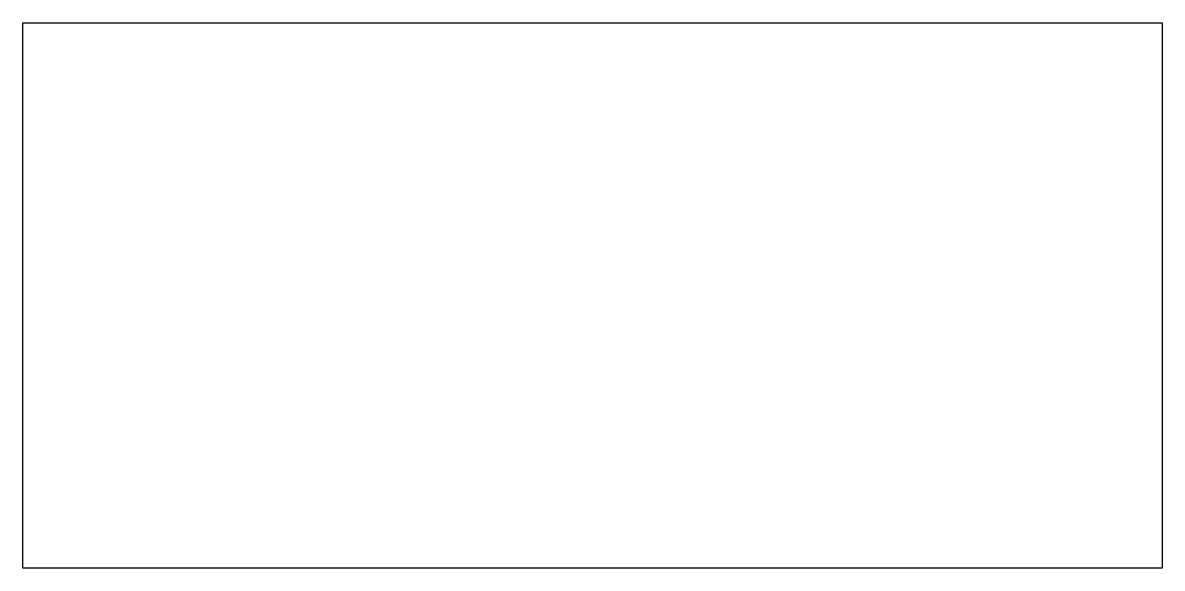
# Model space of a CAD drawing. Header units: millimetres. Extents: x 40 to 1208, y -567 to -7.
import ezdxf

# ---------------------------------------------------------------- set-up
doc = ezdxf.new("R2010")
doc.units = ezdxf.units.MM
doc.layers.get('0').update_dxf_attribs({"linetype": 'CONTINUOUS'})
picture_1 = doc.add_image_def('image1.tif', size_in_pixel=(4408, 9199))

msp = doc.modelspace()

# ---------------------------------------------------------------- pictures from other files: only their frames are drawn
image = msp.add_image(picture_1, insert=(39.6, -7.5), size_in_units=(559.8, 1168.3), rotation=-90)
image.dxf.flags = 15

doc.saveas('drawing.dxf')
